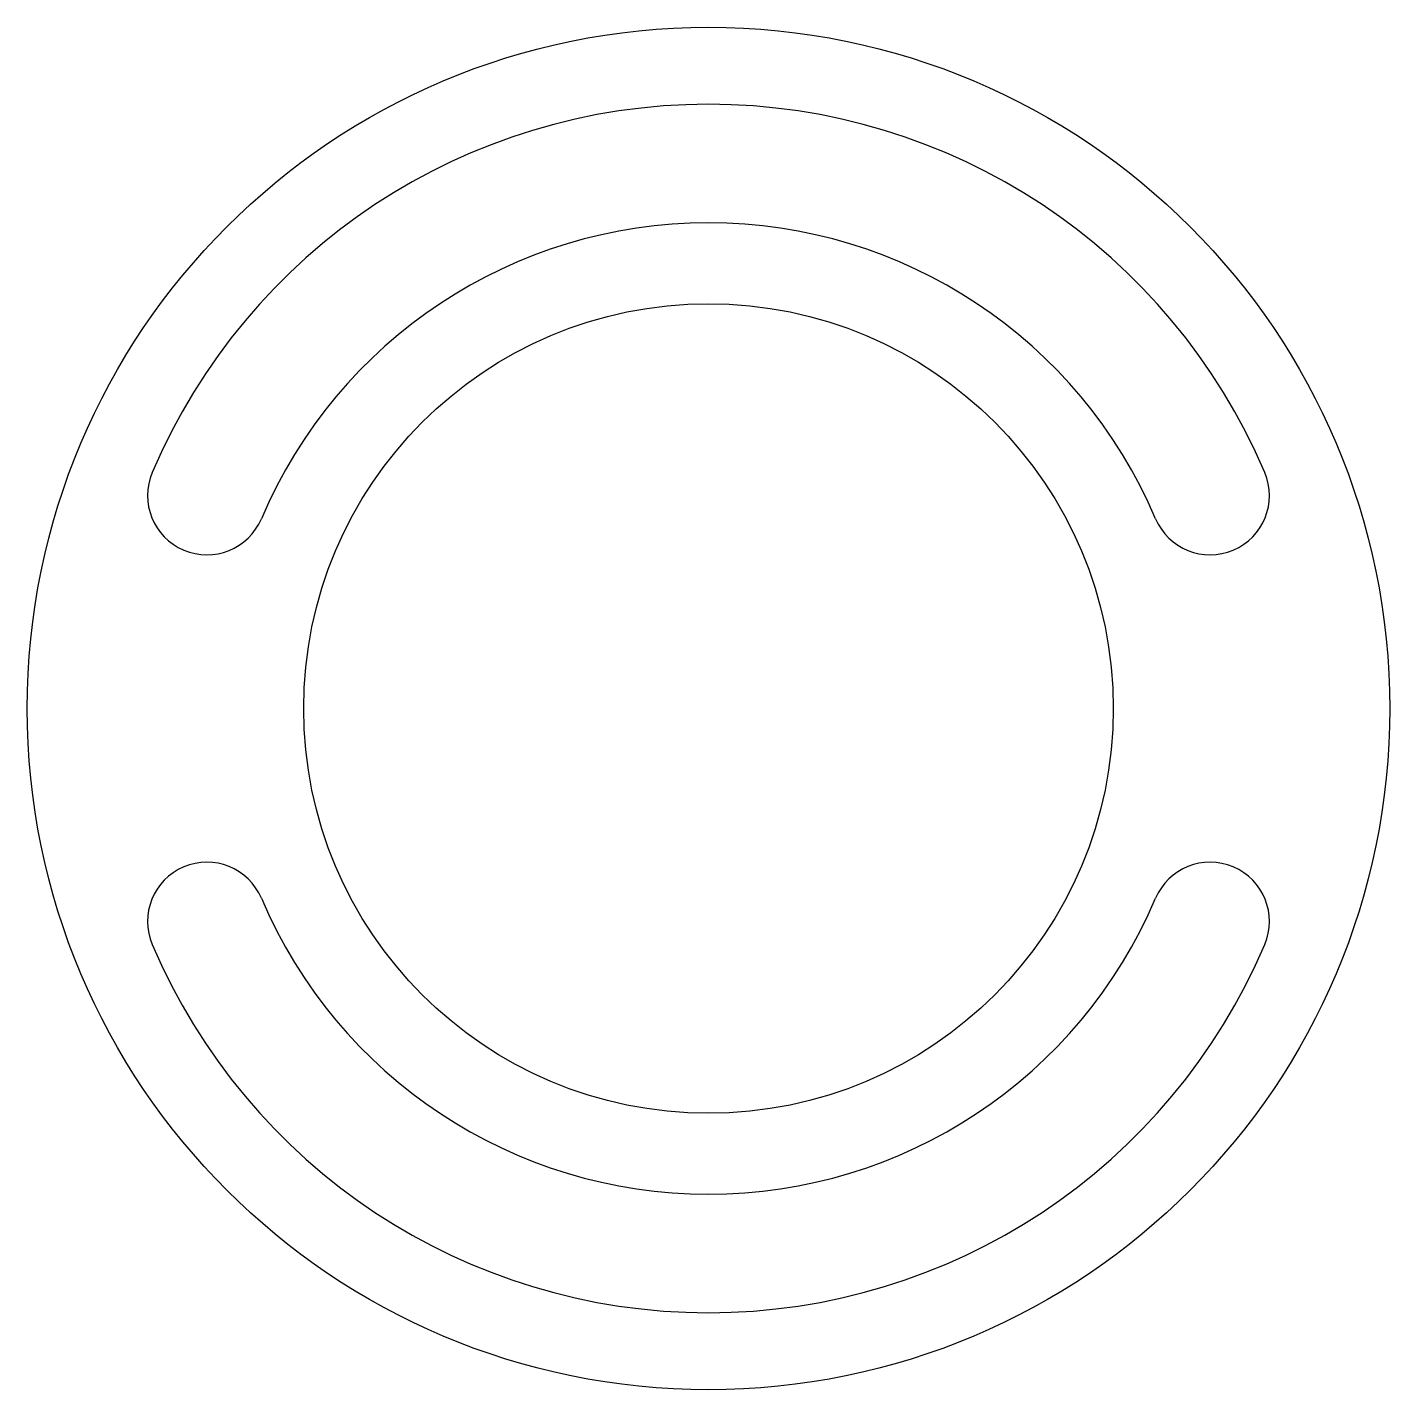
# Model space of a CAD drawing. Header units: metres. Extents: x -34.5 to 34.5, y -34.5 to 34.5.
import ezdxf

# ---------------------------------------------------------------- set-up
doc = ezdxf.new("R2010")
doc.units = ezdxf.units.M

msp = doc.modelspace()

# ---------------------------------------------------------------- linework, layer by layer
for radius in [34.5, 20.5]:
    msp.add_circle((0, 0), radius)
for centre, radius, start, end in [((0, 0), 30.6, 23, 157), ((0, 0), 24.6, 23, 157), ((-25.406, 10.784), 3, 157, 337), ((25.406, 10.784), 3, 203, 383), ((-25.406, -10.784), 3, 23, 203), ((25.406, -10.784), 3, -23, 157), ((0, 0), 24.6, -157, -23), ((0, 0), 30.6, -157, -23)]:
    msp.add_arc(centre, radius, start, end)

doc.saveas('drawing.dxf')
